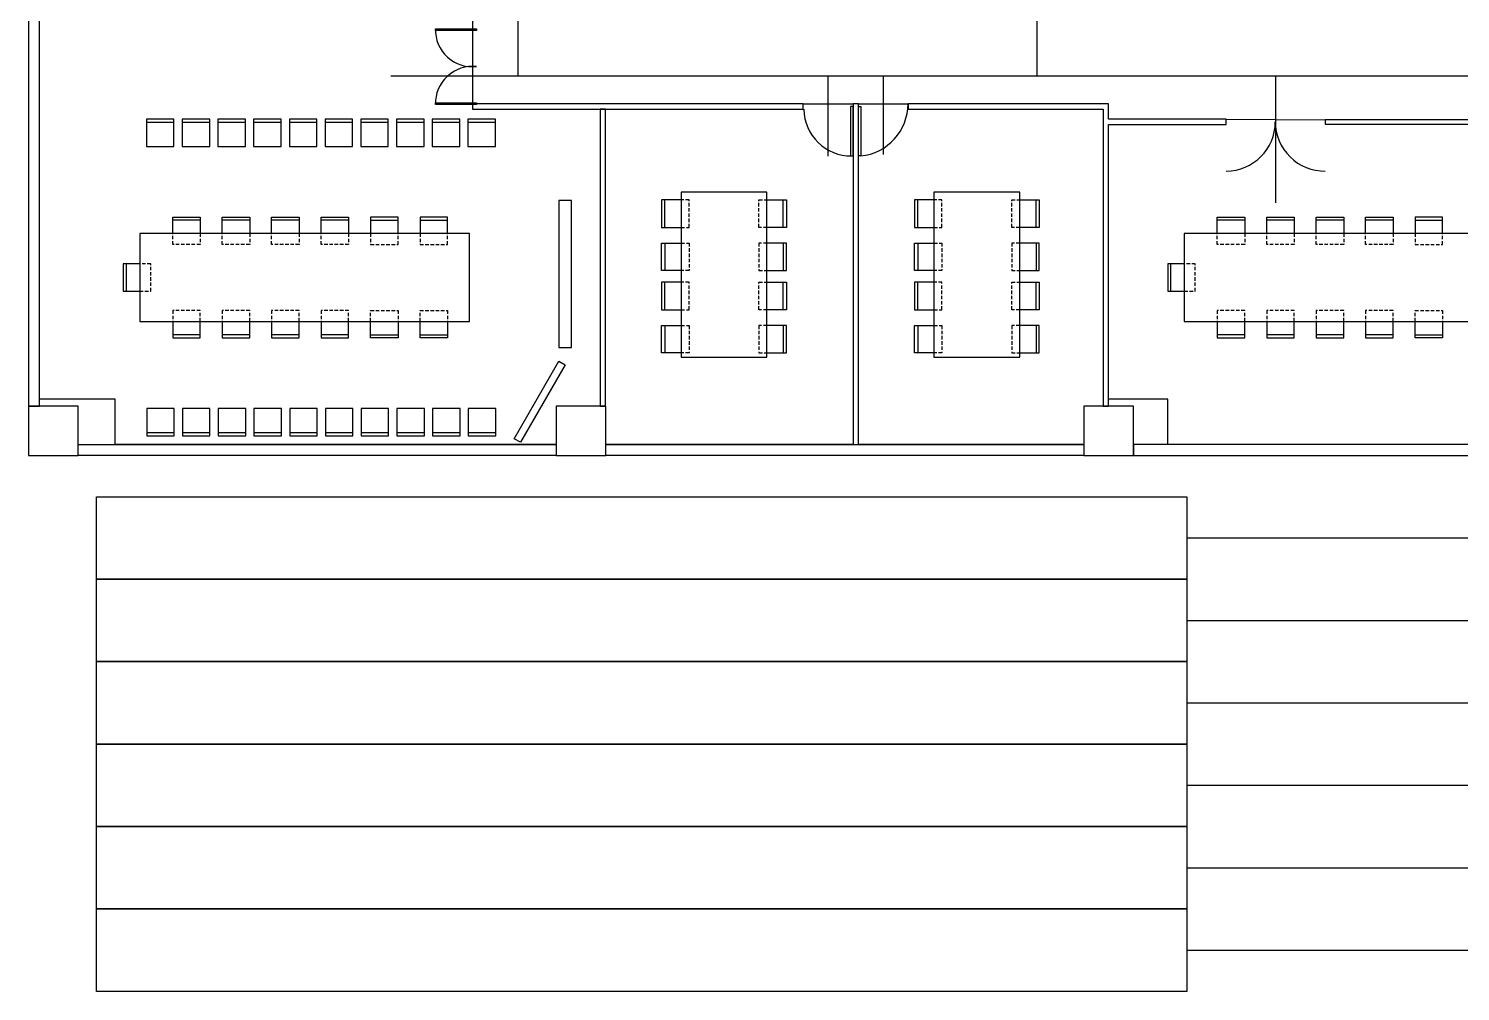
# Model space of a CAD drawing. Header units: centimetres. Extents: x -586 to 10005, y 1793 to 5385.
# Drawn here: x -585 to 2020, y 1835 to 3586 of the extents above; entities that cross this region are included whole.
import ezdxf

# ---------------------------------------------------------------- set-up
doc = ezdxf.new("R2010")
doc.units = ezdxf.units.CM
doc.header["$MEASUREMENT"] = 0
doc.linetypes.add('DASHED2', pattern=[9.525, 6.35, -3.175])
for name, color, linetype in [('Doors', 4, 'Continuous'), ('Entrance', 50, 'Continuous'), ('Furnitures', 7, 'Continuous'), ('Meeting rooms', 1, 'Continuous'), ('Path', 3, 'Continuous'), ('Walls', 6, 'Continuous')]:
    doc.layers.add(name, color=color, linetype=linetype)

msp = doc.modelspace()

# ---------------------------------------------------------------- linework, layer by layer
at = {"layer": 'Doors'}
for points in [[(229.5, 3583.3), (154.5, 3583.3), (154.5, 3586.3), (229.5, 3586.3)], [(229.5, 3448.3), (154.5, 3448.3), (154.5, 3451.3), (229.5, 3451.3)], [(910.1, 3354.8), (914.5, 3354.8), (914.5, 3444.8), (910.1, 3444.8)], [(924.5, 3444.8), (928.9, 3444.8), (928.9, 3354.8), (924.5, 3354.8)]]:
    msp.add_lwpolyline(points, close=True, dxfattribs=at)
for centre, radius, start, end in [((222.4, 3584.8), 67.9, 178.7337, 276.0382), ((222.4, 3449.8), 67.9, 83.9618, 181.2663), ((911.2, 3441.3), 86.5, 180.9942, 270.7286), ((919, 3449.8), 95.5, 275.959, 0), ((1593.4, 3416.8), 89.4, 270, 0), ((1772.3, 3416.8), 89.4, 180, 270.961)]:
    msp.add_arc(centre, radius, start, end, dxfattribs=at)
at = {"layer": 'Entrance'}
for points in [[(1521.8, 2584.8), (-462.1, 2584.8), (-462.1, 2734.8), (1521.8, 2734.8)], [(1521.8, 2434.8), (-462.1, 2434.8), (-462.1, 2584.8), (1521.8, 2584.8)], [(1521.8, 2284.8), (-462.1, 2284.8), (-462.1, 2434.8), (1521.8, 2434.8)], [(1521.8, 2134.8), (-462.1, 2134.8), (-462.1, 2284.8), (1521.8, 2284.8)], [(1521.8, 1984.8), (-462.1, 1984.8), (-462.1, 2134.8), (1521.8, 2134.8)], [(1521.8, 1834.8), (-462.1, 1834.8), (-462.1, 1984.8), (1521.8, 1984.8)]]:
    msp.add_lwpolyline(points, close=True, dxfattribs=at)
at = {"layer": 'Furnitures'}
for points in [[(-321.1, 3422), (-371.1, 3422), (-371.1, 3372), (-321.1, 3372)], [(-321.1, 3422), (-371.1, 3422), (-371.1, 3416.2), (-321.1, 3416.2)], [(-256.1, 3422), (-306.1, 3422), (-306.1, 3372), (-256.1, 3372)], [(-256.1, 3422), (-306.1, 3422), (-306.1, 3416.2), (-256.1, 3416.2)], [(-191.1, 3422), (-241.1, 3422), (-241.1, 3372), (-191.1, 3372)], [(-191.1, 3422), (-241.1, 3422), (-241.1, 3416.2), (-191.1, 3416.2)], [(-126.1, 3422), (-176.1, 3422), (-176.1, 3372), (-126.1, 3372)], [(-126.1, 3422), (-176.1, 3422), (-176.1, 3416.2), (-126.1, 3416.2)], [(-61.1, 3422), (-111.1, 3422), (-111.1, 3372), (-61.1, 3372)], [(-61.1, 3422), (-111.1, 3422), (-111.1, 3416.2), (-61.1, 3416.2)], [(3.9, 3422), (-46.1, 3422), (-46.1, 3372), (3.9, 3372)], [(3.9, 3422), (-46.1, 3422), (-46.1, 3416.2), (3.9, 3416.2)], [(68.9, 3422), (18.9, 3422), (18.9, 3372), (68.9, 3372)], [(68.9, 3422), (18.9, 3422), (18.9, 3416.2), (68.9, 3416.2)], [(133.9, 3422), (83.9, 3422), (83.9, 3372), (133.9, 3372)], [(133.9, 3422), (83.9, 3422), (83.9, 3416.2), (133.9, 3416.2)], [(198.9, 3422), (148.9, 3422), (148.9, 3372), (198.9, 3372)], [(198.9, 3422), (148.9, 3422), (148.9, 3416.2), (198.9, 3416.2)], [(263.9, 3422), (213.9, 3422), (213.9, 3372), (263.9, 3372)], [(263.9, 3422), (213.9, 3422), (213.9, 3416.2), (263.9, 3416.2)], [(601.7, 2988.8), (757.7, 2988.8), (757.7, 3288.8), (601.7, 3288.8)], [(1061.7, 2988.8), (1217.7, 2988.8), (1217.7, 3288.8), (1061.7, 3288.8)], [(379.5, 3274), (379.5, 3006.5), (402, 3006.5), (402, 3274)], [(-383.3, 3213.7), (-383.3, 3053.7), (216.7, 3053.7), (216.7, 3213.7)], [(1517.2, 3213.7), (1517.2, 3053.7), (2117.2, 3053.7), (2117.2, 3213.7)], [(298, 2840.4), (379.5, 2981.5), (390.8, 2975), (309.3, 2833.9)], [(-370.5, 2845.3), (-320.5, 2845.3), (-320.5, 2895.3), (-370.5, 2895.3)], [(-305.5, 2845.3), (-255.5, 2845.3), (-255.5, 2895.3), (-305.5, 2895.3)], [(-240.5, 2845.3), (-190.5, 2845.3), (-190.5, 2895.3), (-240.5, 2895.3)], [(-175.5, 2845.3), (-125.5, 2845.3), (-125.5, 2895.3), (-175.5, 2895.3)], [(-110.5, 2845.3), (-60.5, 2845.3), (-60.5, 2895.3), (-110.5, 2895.3)], [(-45.5, 2845.3), (4.5, 2845.3), (4.5, 2895.3), (-45.5, 2895.3)], [(19.5, 2845.3), (69.5, 2845.3), (69.5, 2895.3), (19.5, 2895.3)], [(84.5, 2845.3), (134.5, 2845.3), (134.5, 2895.3), (84.5, 2895.3)], [(149.5, 2845.3), (199.5, 2845.3), (199.5, 2895.3), (149.5, 2895.3)], [(214.5, 2845.3), (264.5, 2845.3), (264.5, 2895.3), (214.5, 2895.3)], [(-370.5, 2845.3), (-320.5, 2845.3), (-320.5, 2851.1), (-370.5, 2851.1)], [(-305.5, 2845.3), (-255.5, 2845.3), (-255.5, 2851.1), (-305.5, 2851.1)], [(-240.5, 2845.3), (-190.5, 2845.3), (-190.5, 2851.1), (-240.5, 2851.1)], [(-175.5, 2845.3), (-125.5, 2845.3), (-125.5, 2851.1), (-175.5, 2851.1)], [(-110.5, 2845.3), (-60.5, 2845.3), (-60.5, 2851.1), (-110.5, 2851.1)], [(-45.5, 2845.3), (4.5, 2845.3), (4.5, 2851.1), (-45.5, 2851.1)], [(19.5, 2845.3), (69.5, 2845.3), (69.5, 2851.1), (19.5, 2851.1)], [(84.5, 2845.3), (134.5, 2845.3), (134.5, 2851.1), (84.5, 2851.1)], [(149.5, 2845.3), (199.5, 2845.3), (199.5, 2851.1), (149.5, 2851.1)], [(214.5, 2845.3), (264.5, 2845.3), (264.5, 2851.1), (214.5, 2851.1)]]:
    msp.add_lwpolyline(points, close=True, dxfattribs=at)
at = {"layer": 'Furnitures', "linetype": 'ByBlock'}
for points in [[(601.7, 3274.9), (566.3, 3274.9), (566.3, 3224.9), (601.7, 3224.9)], [(572.1, 3224.9), (572.1, 3274.9)], [(757.7, 3274.9), (793.2, 3274.9), (793.2, 3224.9), (757.7, 3224.9)], [(787.4, 3224.9), (787.4, 3274.9)], [(1061.7, 3274.9), (1026.3, 3274.9), (1026.3, 3224.9), (1061.7, 3224.9)], [(1032.1, 3224.9), (1032.1, 3274.9)], [(1217.7, 3274.9), (1253.2, 3274.9), (1253.2, 3224.9), (1217.7, 3224.9)], [(1247.4, 3224.9), (1247.4, 3274.9)], [(-323.3, 3213.7), (-323.3, 3243.7), (-273.3, 3243.7), (-273.3, 3213.7)], [(-273.3, 3237.8), (-323.3, 3237.8)], [(-233.3, 3213.7), (-233.3, 3243.7), (-183.3, 3243.7), (-183.3, 3213.7)], [(-183.3, 3237.8), (-233.3, 3237.8)], [(-143.3, 3213.7), (-143.3, 3243.7), (-93.3, 3243.7), (-93.3, 3213.7)], [(-93.3, 3237.8), (-143.3, 3237.8)], [(-53.3, 3213.7), (-53.3, 3243.7), (-3.3, 3243.7), (-3.3, 3213.7)], [(-3.3, 3237.8), (-53.3, 3237.8)], [(86.7, 3213.7), (86.7, 3243.7), (36.7, 3243.7), (36.7, 3213.7)], [(36.7, 3237.8), (86.7, 3237.8)], [(176.7, 3213.7), (176.7, 3243.7), (126.7, 3243.7), (126.7, 3213.7)], [(126.7, 3237.8), (176.7, 3237.8)], [(1577.2, 3213.7), (1577.2, 3243.7), (1627.2, 3243.7), (1627.2, 3213.7)], [(1627.2, 3237.8), (1577.2, 3237.8)], [(1667.2, 3213.7), (1667.2, 3243.7), (1717.2, 3243.7), (1717.2, 3213.7)], [(1717.2, 3237.8), (1667.2, 3237.8)], [(1757.2, 3213.7), (1757.2, 3243.7), (1807.2, 3243.7), (1807.2, 3213.7)], [(1807.2, 3237.8), (1757.2, 3237.8)], [(1847.2, 3213.7), (1847.2, 3243.7), (1897.2, 3243.7), (1897.2, 3213.7)], [(1897.2, 3237.8), (1847.2, 3237.8)], [(1987.2, 3213.7), (1987.2, 3243.7), (1937.2, 3243.7), (1937.2, 3213.7)], [(1937.2, 3237.8), (1987.2, 3237.8)], [(601.7, 3146.3), (566.3, 3146.3), (566.3, 3196.3), (601.7, 3196.3)], [(572.1, 3196.3), (572.1, 3146.3)], [(757.7, 3146.3), (793.2, 3146.3), (793.2, 3196.3), (757.7, 3196.3)], [(787.4, 3196.3), (787.4, 3146.3)], [(1061.7, 3146.3), (1026.3, 3146.3), (1026.3, 3196.3), (1061.7, 3196.3)], [(1032.1, 3196.3), (1032.1, 3146.3)], [(1217.7, 3146.3), (1253.2, 3146.3), (1253.2, 3196.3), (1217.7, 3196.3)], [(1247.4, 3196.3), (1247.4, 3146.3)], [(-383.3, 3158.7), (-413.3, 3158.7), (-413.3, 3108.7), (-383.3, 3108.7)], [(-407.4, 3108.7), (-407.4, 3158.7)], [(1517.2, 3158.7), (1487.2, 3158.7), (1487.2, 3108.7), (1517.2, 3108.7)], [(1493, 3108.7), (1493, 3158.7)], [(601.7, 3124.9), (566.3, 3124.9), (566.3, 3074.9), (601.7, 3074.9)], [(572.1, 3074.9), (572.1, 3124.9)], [(757.7, 3124.9), (793.2, 3124.9), (793.2, 3074.9), (757.7, 3074.9)], [(787.4, 3074.9), (787.4, 3124.9)], [(1061.7, 3124.9), (1026.3, 3124.9), (1026.3, 3074.9), (1061.7, 3074.9)], [(1032.1, 3074.9), (1032.1, 3124.9)], [(1217.7, 3124.9), (1253.2, 3124.9), (1253.2, 3074.9), (1217.7, 3074.9)], [(1247.4, 3074.9), (1247.4, 3124.9)], [(-323.3, 3053.7), (-323.3, 3023.7), (-273.3, 3023.7), (-273.3, 3053.7)], [(-233.3, 3053.7), (-233.3, 3023.7), (-183.3, 3023.7), (-183.3, 3053.7)], [(-143.3, 3053.7), (-143.3, 3023.7), (-93.3, 3023.7), (-93.3, 3053.7)], [(-53.3, 3053.7), (-53.3, 3023.7), (-3.3, 3023.7), (-3.3, 3053.7)], [(86.7, 3053.7), (86.7, 3023.7), (36.7, 3023.7), (36.7, 3053.7)], [(176.7, 3053.7), (176.7, 3023.7), (126.7, 3023.7), (126.7, 3053.7)], [(1577.2, 3053.7), (1577.2, 3023.7), (1627.2, 3023.7), (1627.2, 3053.7)], [(1667.2, 3053.7), (1667.2, 3023.7), (1717.2, 3023.7), (1717.2, 3053.7)], [(1757.2, 3053.7), (1757.2, 3023.7), (1807.2, 3023.7), (1807.2, 3053.7)], [(1847.2, 3053.7), (1847.2, 3023.7), (1897.2, 3023.7), (1897.2, 3053.7)], [(1987.2, 3053.7), (1987.2, 3023.7), (1937.2, 3023.7), (1937.2, 3053.7)], [(-273.3, 3029.5), (-323.3, 3029.5)], [(-183.3, 3029.5), (-233.3, 3029.5)], [(-93.3, 3029.5), (-143.3, 3029.5)], [(-3.3, 3029.5), (-53.3, 3029.5)], [(36.7, 3029.5), (86.7, 3029.5)], [(126.7, 3029.5), (176.7, 3029.5)], [(601.7, 2996.3), (566.3, 2996.3), (566.3, 3046.3), (601.7, 3046.3)], [(572.1, 3046.3), (572.1, 2996.3)], [(757.7, 2996.3), (793.2, 2996.3), (793.2, 3046.3), (757.7, 3046.3)], [(787.4, 3046.3), (787.4, 2996.3)], [(1061.7, 2996.3), (1026.3, 2996.3), (1026.3, 3046.3), (1061.7, 3046.3)], [(1032.1, 3046.3), (1032.1, 2996.3)], [(1217.7, 2996.3), (1253.2, 2996.3), (1253.2, 3046.3), (1217.7, 3046.3)], [(1247.4, 3046.3), (1247.4, 2996.3)], [(1627.2, 3029.5), (1577.2, 3029.5)], [(1717.2, 3029.5), (1667.2, 3029.5)], [(1807.2, 3029.5), (1757.2, 3029.5)], [(1897.2, 3029.5), (1847.2, 3029.5)], [(1937.2, 3029.5), (1987.2, 3029.5)]]:
    msp.add_lwpolyline(points, dxfattribs=at)
at = {"layer": 'Furnitures', "linetype": 'DASHED2'}
for points in [[(601.7, 3224.9), (616.3, 3224.9), (616.3, 3274.9), (601.7, 3274.9)], [(757.7, 3224.9), (743.2, 3224.9), (743.2, 3274.9), (757.7, 3274.9)], [(1061.7, 3224.9), (1076.3, 3224.9), (1076.3, 3274.9), (1061.7, 3274.9)], [(1217.7, 3224.9), (1203.2, 3224.9), (1203.2, 3274.9), (1217.7, 3274.9)], [(-273.3, 3213.7), (-273.3, 3193.7), (-323.3, 3193.7), (-323.3, 3213.7)], [(-183.3, 3213.7), (-183.3, 3193.7), (-233.3, 3193.7), (-233.3, 3213.7)], [(-93.3, 3213.7), (-93.3, 3193.7), (-143.3, 3193.7), (-143.3, 3213.7)], [(-3.3, 3213.7), (-3.3, 3193.7), (-53.3, 3193.7), (-53.3, 3213.7)], [(36.7, 3213.7), (36.7, 3193.7), (86.7, 3193.7), (86.7, 3213.7)], [(126.7, 3213.7), (126.7, 3193.7), (176.7, 3193.7), (176.7, 3213.7)], [(1627.2, 3213.7), (1627.2, 3193.7), (1577.2, 3193.7), (1577.2, 3213.7)], [(1717.2, 3213.7), (1717.2, 3193.7), (1667.2, 3193.7), (1667.2, 3213.7)], [(1807.2, 3213.7), (1807.2, 3193.7), (1757.2, 3193.7), (1757.2, 3213.7)], [(1897.2, 3213.7), (1897.2, 3193.7), (1847.2, 3193.7), (1847.2, 3213.7)], [(1937.2, 3213.7), (1937.2, 3193.7), (1987.2, 3193.7), (1987.2, 3213.7)], [(601.7, 3196.3), (616.3, 3196.3), (616.3, 3146.3), (601.7, 3146.3)], [(757.7, 3196.3), (743.2, 3196.3), (743.2, 3146.3), (757.7, 3146.3)], [(1061.7, 3196.3), (1076.3, 3196.3), (1076.3, 3146.3), (1061.7, 3146.3)], [(1217.7, 3196.3), (1203.2, 3196.3), (1203.2, 3146.3), (1217.7, 3146.3)], [(-383.3, 3108.7), (-363.3, 3108.7), (-363.3, 3158.7), (-383.3, 3158.7)], [(1517.2, 3108.7), (1537.2, 3108.7), (1537.2, 3158.7), (1517.2, 3158.7)], [(601.7, 3074.9), (616.3, 3074.9), (616.3, 3124.9), (601.7, 3124.9)], [(757.7, 3074.9), (743.2, 3074.9), (743.2, 3124.9), (757.7, 3124.9)], [(1061.7, 3074.9), (1076.3, 3074.9), (1076.3, 3124.9), (1061.7, 3124.9)], [(1217.7, 3074.9), (1203.2, 3074.9), (1203.2, 3124.9), (1217.7, 3124.9)], [(-273.3, 3053.7), (-273.3, 3073.7), (-323.3, 3073.7), (-323.3, 3053.7)], [(-183.3, 3053.7), (-183.3, 3073.7), (-233.3, 3073.7), (-233.3, 3053.7)], [(-93.3, 3053.7), (-93.3, 3073.7), (-143.3, 3073.7), (-143.3, 3053.7)], [(-3.3, 3053.7), (-3.3, 3073.7), (-53.3, 3073.7), (-53.3, 3053.7)], [(36.7, 3053.7), (36.7, 3073.7), (86.7, 3073.7), (86.7, 3053.7)], [(126.7, 3053.7), (126.7, 3073.7), (176.7, 3073.7), (176.7, 3053.7)], [(1627.2, 3053.7), (1627.2, 3073.7), (1577.2, 3073.7), (1577.2, 3053.7)], [(1717.2, 3053.7), (1717.2, 3073.7), (1667.2, 3073.7), (1667.2, 3053.7)], [(1807.2, 3053.7), (1807.2, 3073.7), (1757.2, 3073.7), (1757.2, 3053.7)], [(1897.2, 3053.7), (1897.2, 3073.7), (1847.2, 3073.7), (1847.2, 3053.7)], [(1937.2, 3053.7), (1937.2, 3073.7), (1987.2, 3073.7), (1987.2, 3053.7)], [(601.7, 3046.3), (616.3, 3046.3), (616.3, 2996.3), (601.7, 2996.3)], [(757.7, 3046.3), (743.2, 3046.3), (743.2, 2996.3), (757.7, 2996.3)], [(1061.7, 3046.3), (1076.3, 3046.3), (1076.3, 2996.3), (1061.7, 2996.3)], [(1217.7, 3046.3), (1203.2, 3046.3), (1203.2, 2996.3), (1217.7, 2996.3)]]:
    msp.add_lwpolyline(points, dxfattribs=at)
at = {"layer": 'Meeting rooms'}
for points in [[(-565.5, 3764.8), (222.4, 3764.8), (222.4, 3439.8), (454.5, 3439.8), (454.5, 2899.8), (374.5, 2899.8), (374.5, 2829.8), (-428, 2829.8), (-428, 2912.3), (-565.5, 2912.3), (-565.5, 3609.8), (-495.9, 3609.8), (-495.9, 3699.8), (-565.5, 3699.8)], [(914.5, 2829.8), (464.5, 2829.8), (464.5, 2899.8), (464, 2899.8), (464, 3439.8), (824, 3439.8), (824, 3449.8), (914.5, 3449.8)], [(1369.5, 2899.8), (1334.5, 2899.8), (1334.5, 2829.8), (924.5, 2829.8), (924.5, 3449.8), (1014.5, 3449.8), (1014.5, 3439.8), (1369.5, 3439.8)], [(2253, 2955.1), (2253, 2911.9), (2253, 2829.8), (2226.2, 2829.8), (1487.1, 2829.8), (1487.1, 2912.3), (1379.5, 2912.3), (1379.5, 3411.8), (1593.4, 3411.8), (1593.4, 3421.8), (1773.8, 3420.8), (1773.8, 3412.8), (2253, 3412.8)]]:
    msp.add_lwpolyline(points, close=True, dxfattribs=at)
at = {"layer": 'Path'}
for p, q in [((304.5, 5154.9), (304.5, 3499.8)), ((1249.5, 3499.8), (1249.5, 5154.9)), ((6445, 3499.8), (73.8, 3499.8)), ((869.3, 3354.5), (869.3, 3499.8)), ((969.8, 3357.5), (969.8, 3499.8)), ((1683.6, 3269.5), (1683.6, 3499.8)), ((1521.8, 2659.8), (2102.5, 2659.8)), ((1521.8, 2509.8), (2102.5, 2509.8)), ((1521.8, 2359.8), (2102.5, 2359.8)), ((1521.8, 2209.8), (2102.5, 2209.8)), ((1521.8, 2059.8), (2102.5, 2059.8)), ((1521.8, 1909.8), (2102.5, 1909.8))]:
    msp.add_line(p, q, dxfattribs=at)
at = {"layer": 'Walls'}
for points in [[(-565.5, 3609.8), (-585.5, 3609.8), (-585.5, 2899.8), (-565.5, 2899.8)], [(824, 3449.8), (222.4, 3449.8), (222.4, 3439.8), (824, 3439.8)], [(464, 3439.8), (454.5, 3439.8), (454.5, 2899.8), (464, 2899.8)], [(924.5, 3449.8), (914.5, 3449.8), (914.5, 2829.8), (924.5, 2829.8)], [(1593.4, 3421.8), (1379.5, 3421.8), (1379.5, 3449.8), (1014.5, 3449.8), (1014.5, 3439.8), (1369.5, 3439.8), (1369.5, 2899.8), (1379.5, 2899.8), (1379.5, 3411.8), (1593.4, 3411.8)], [(2294.5, 2829.8), (2261, 2829.8), (2261, 3420.8), (1773.8, 3420.8), (1773.8, 3412.8), (2253, 3412.8), (2253, 2829.8), (1424.5, 2829.8), (1424.5, 2809.8), (2294.5, 2809.8)], [(-495.5, 2899.8), (-585.5, 2899.8), (-585.5, 2809.8), (-495.5, 2809.8)], [(464.5, 2899.8), (374.5, 2899.8), (374.5, 2809.8), (464.5, 2809.8)], [(1424.5, 2899.8), (1334.5, 2899.8), (1334.5, 2809.8), (1424.5, 2809.8)], [(374.5, 2829.8), (374.5, 2809.8), (-495.5, 2809.8), (-495.5, 2829.8)], [(464.5, 2829.8), (1334.5, 2829.8), (1334.5, 2809.8), (464.5, 2809.8)]]:
    msp.add_lwpolyline(points, close=True, dxfattribs=at)

doc.saveas('drawing.dxf')
